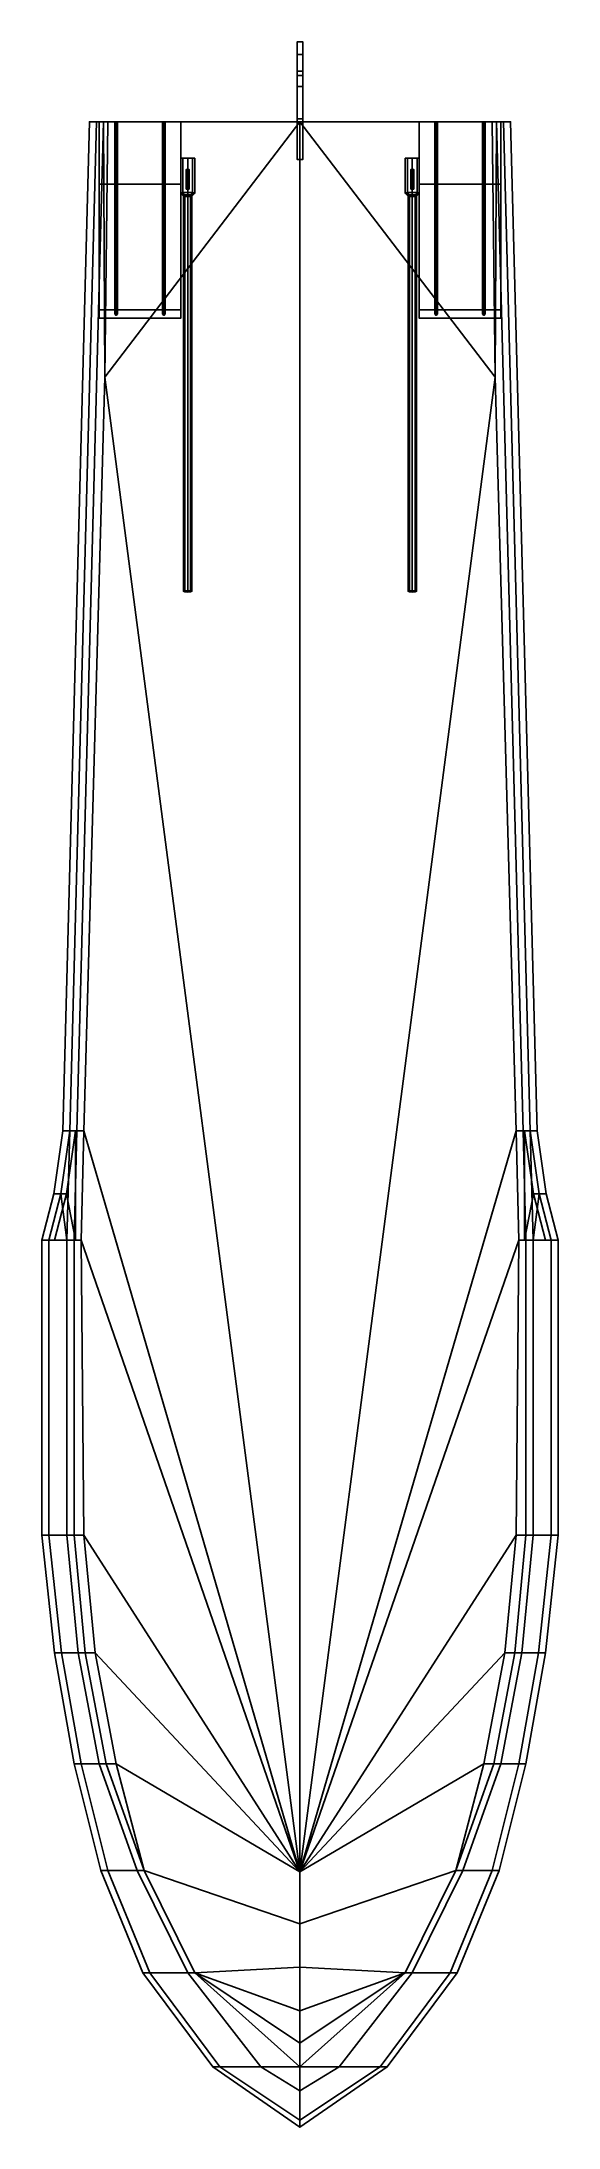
# Model space of a CAD drawing. Extents: x -1.8 to 1.8, y -7.4 to 7.4.
import ezdxf

# ---------------------------------------------------------------- set-up
doc = ezdxf.new("R2010")
doc.units = 0
doc.layers.get('0').update_dxf_attribs({"linetype": 'CONTINUOUS'})

msp = doc.modelspace()

# ---------------------------------------------------------------- linework, layer by layer
for points in [[(-0.02, 7.42, -1.27), (-0.02, 6.87, -1.27), (-0.02, 6.87, -1.27), (-0.02, 7.42, -0.47)], [(0.02, 7.42, -0.47), (0.02, 7.42, -1.27), (-0.02, 7.42, -1.27), (-0.02, 7.42, -0.47)], [(0.02, 7.42, -1.27), (0.02, 6.87, -1.27), (-0.02, 6.87, -1.27), (-0.02, 7.42, -1.27)], [(-0.02, 7.42, -0.47), (-0.02, 6.87, -1.27), (-0.02, 6.87, -1.27), (-0.02, 7.1)], [(0.02, 7.1), (0.02, 7.42, -0.47), (-0.02, 7.42, -0.47), (-0.02, 7.1)], [(-0.02, 7.33, 0.43), (-0.02, 7.21, 0.5), (-0.02, 7.18, 0.66), (-0.02, 7.42, 0.48)], [(-0.02, 7.42, 0.48), (-0.02, 7.18, 0.66), (0.02, 7.18, 0.66), (0.02, 7.42, 0.48)], [(-0.02, 7.42, 0.43), (-0.02, 7.33, 0.43), (-0.02, 7.42, 0.48)], [(0.02, 7.42, 0.48), (0.02, 7.42, 0.43), (-0.02, 7.42, 0.43), (-0.02, 7.42, 0.48)], [(0.02, 7.42, 0.43), (0.02, 7.33, 0.43), (-0.02, 7.33, 0.43), (-0.02, 7.42, 0.43)], [(0.02, 7.33, 0.43), (0.02, 7.21, 0.5), (-0.02, 7.21, 0.5), (-0.02, 7.33, 0.43)], [(0.02, 6.87, -1.27), (0.02, 6.87, -1.27), (0.02, 7.42, -1.27), (0.02, 7.42, -0.47)], [(0.02, 6.87, -1.27), (0.02, 6.87, -1.27), (0.02, 7.42, -0.47), (0.02, 7.1)], [(0.02, 7.18, 0.66), (0.02, 7.21, 0.5), (0.02, 7.33, 0.43), (0.02, 7.42, 0.48)], [(0.02, 7.42, 0.48), (0.02, 7.33, 0.43), (0.02, 7.42, 0.43), (0.02, 7.42, 0.48)], [(-0.02, 7.21, 0.5), (-0.02, 7.1, 0.5), (-0.02, 6.87, 0.66), (-0.02, 7.18, 0.66)], [(0.02, 7.21, 0.5), (0.02, 7.1, 0.5), (-0.02, 7.1, 0.5), (-0.02, 7.21, 0.5)], [(-0.02, 7.18, 0.66), (-0.02, 7.1, 0.66), (0.02, 7.1, 0.66), (0.02, 7.18, 0.66)], [(0.02, 6.87, 0.66), (0.02, 7.1, 0.5), (0.02, 7.21, 0.5), (0.02, 7.18, 0.66)], [(0.02, 7.1, 0.5), (0.02, 7.1), (-0.02, 7.1), (-0.02, 7.1, 0.5)], [(-0.02, 7.1), (-0.02, 6.87, -1.27), (-0.02, 6.87, 0.66), (-0.02, 7.1, 0.5)], [(-0.02, 7.1, 0.66), (-0.02, 6.87, 0.66), (-0.02, 6.87, 0.7), (-0.02, 7.1, 0.72)], [(0.02, 7.1, 0.72), (0.02, 7.1, 0.66), (-0.02, 7.1, 0.66), (-0.02, 7.1, 0.72)], [(-0.02, 7.1, 0.72), (-0.02, 6.58, 0.72), (0.02, 6.58, 0.72), (0.02, 7.1, 0.72)], [(-0.02, 6.87, 0.7), (-0.02, 6.58, 0.7), (-0.02, 6.58, 0.72), (-0.02, 7.1, 0.72)], [(0.02, 6.87, 0.66), (0.02, 6.87, -1.27), (0.02, 7.1), (0.02, 7.1, 0.5)], [(0.02, 6.87, 0.7), (0.02, 6.87, 0.66), (0.02, 7.1, 0.66), (0.02, 7.1, 0.72)], [(0.02, 6.58, 0.72), (0.02, 6.58, 0.7), (0.02, 6.87, 0.7), (0.02, 7.1, 0.72)], [(-1.45, 6.85, 0.6), (-1.64, -0.34, 0.65), (-1.69, -0.34, 0.68), (-1.5, 6.85, 0.63)], [(-1.5, 6.85, 0.63), (-1.69, -0.34, 0.68), (-1.69, -0.34, 0.71), (-1.5, 6.85, 0.66)], [(-1.5, 6.85, 0.66), (-1.69, -0.34, 0.71), (-1.64, -0.34, 0.74), (-1.45, 6.85, 0.69)], [(-1.4, 6.85), (-1.59, -0.34), (-1.64, -0.34, 0.65), (-1.45, 6.85, 0.6)], [(-1.39, 5.03, -0.35), (-1.54, -0.34, -0.31), (-1.59, -0.34), (-1.4, 6.85)], [(1.5, 6.85, 0.63), (1.45, 6.85, 0.6), (-1.45, 6.85, 0.6), (-1.5, 6.85, 0.63)], [(1.5, 6.85, 0.66), (1.5, 6.85, 0.63), (-1.5, 6.85, 0.63), (-1.5, 6.85, 0.66)], [(1.45, 6.85, 0.69), (1.5, 6.85, 0.66), (-1.5, 6.85, 0.66), (-1.45, 6.85, 0.69)], [(1.45, 6.85, 0.6), (1.4, 6.85), (-1.4, 6.85), (-1.45, 6.85, 0.6)], [(-1.43, 6.405, 0.693), (-1.43, 5.51, 0.82), (-1.43, 5.45, 0.89), (-1.43, 6.85, 0.69)], [(-1.43, 6.85, 0.69), (-1.43, 5.45, 0.89), (-0.85, 5.45, 0.89), (-0.85, 6.85, 0.69)], [(-1.37, 6.85, -0.35), (-1.39, 5.03, -0.35), (-1.39, 5.03, -0.35), (-1.4, 6.85)], [(1.4, 6.85), (1.37, 6.85, -0.35), (-1.37, 6.85, -0.35), (-1.4, 6.85)], [(0, 6.85, -0.4), (-1.39, 5.03, -0.35), (-1.39, 5.03, -0.35), (-1.37, 6.85, -0.35)], [(0, 6.85, -0.4), (0, -5.62, -0.63), (0, -5.62, -0.63), (-1.39, 5.03, -0.35)], [(1.37, 6.85, -0.35), (0, 6.85, -0.4), (0, 6.85, -0.4), (-1.37, 6.85, -0.35)], [(-1.31, 6.85, 1), (-1.32, 6.84, 1), (-1.32, 6.829, 1.091), (-1.31, 6.836, 1.098)], [(-1.31, 6.85, 0.69), (-1.32, 6.84, 0.69), (-1.32, 6.84, 1), (-1.31, 6.85, 1)], [(-1.32, 6.84, 1), (-1.31, 6.83, 1), (-1.31, 6.822, 1.084), (-1.32, 6.829, 1.091)], [(-1.32, 6.84, 0.69), (-1.31, 6.83, 0.69), (-1.31, 6.83, 1), (-1.32, 6.84, 1)], [(-1.31, 6.836, 1.098), (-1.32, 6.829, 1.091), (-1.32, 6.73, 1.19), (-1.31, 6.737, 1.197)], [(-1.3, 6.84, 1), (-1.31, 6.85, 1), (-1.31, 6.836, 1.098), (-1.3, 6.829, 1.091)], [(-1.3, 6.84, 0.69), (-1.31, 6.85, 0.69), (-1.31, 6.85, 1), (-1.3, 6.84, 1)], [(-1.31, 6.83, 1), (-1.3, 6.84, 1), (-1.3, 6.829, 1.091), (-1.31, 6.822, 1.084)], [(-1.31, 6.83, 0.69), (-1.3, 6.84, 0.69), (-1.3, 6.84, 1), (-1.31, 6.83, 1)], [(-1.3, 6.829, 1.091), (-1.31, 6.836, 1.098), (-1.31, 6.737, 1.197), (-1.3, 6.73, 1.19)], [(-0.97, 6.85, 1), (-0.98, 6.84, 1), (-0.98, 6.829, 1.091), (-0.97, 6.836, 1.098)], [(-0.97, 6.85, 0.69), (-0.98, 6.84, 0.69), (-0.98, 6.84, 1), (-0.97, 6.85, 1)], [(-0.98, 6.84, 1), (-0.97, 6.83, 1), (-0.97, 6.822, 1.084), (-0.98, 6.829, 1.091)], [(-0.98, 6.84, 0.69), (-0.97, 6.83, 0.69), (-0.97, 6.83, 1), (-0.98, 6.84, 1)], [(-0.97, 6.836, 1.098), (-0.98, 6.829, 1.091), (-0.98, 6.73, 1.19), (-0.97, 6.737, 1.197)], [(-0.96, 6.84, 1), (-0.97, 6.85, 1), (-0.97, 6.836, 1.098), (-0.96, 6.829, 1.091)], [(-0.96, 6.84, 0.69), (-0.97, 6.85, 0.69), (-0.97, 6.85, 1), (-0.96, 6.84, 1)], [(-0.97, 6.83, 1), (-0.96, 6.84, 1), (-0.96, 6.829, 1.091), (-0.97, 6.822, 1.084)], [(-0.97, 6.83, 0.69), (-0.96, 6.84, 0.69), (-0.96, 6.84, 1), (-0.97, 6.83, 1)], [(-0.96, 6.829, 1.091), (-0.97, 6.836, 1.098), (-0.97, 6.737, 1.197), (-0.96, 6.73, 1.19)], [(-0.85, 5.45, 0.89), (-0.85, 5.51, 0.82), (-0.85, 6.405, 0.693), (-0.85, 6.85, 0.69)], [(-0.02, 6.87, 0.7), (-0.02, 6.87, -1.27), (0.02, 6.87, -1.27), (0.02, 6.87, 0.7)], [(0.02, 6.87, 0.7), (0.02, 6.58, 0.7), (-0.02, 6.58, 0.7), (-0.02, 6.87, 0.7)], [(1.39, 5.03, -0.35), (1.39, 5.03, -0.35), (0, 6.85, -0.4), (1.37, 6.85, -0.35)], [(0, -5.62, -0.63), (0, -5.62, -0.63), (0, 6.85, -0.4), (1.39, 5.03, -0.35)], [(0.85, 6.405, 0.693), (0.85, 5.51, 0.82), (0.85, 5.45, 0.89), (0.85, 6.85, 0.69)], [(0.85, 6.85, 0.69), (0.85, 5.45, 0.89), (1.43, 5.45, 0.89), (1.43, 6.85, 0.69)], [(0.97, 6.85, 1), (0.96, 6.84, 1), (0.96, 6.829, 1.091), (0.97, 6.836, 1.098)], [(0.97, 6.85, 0.69), (0.96, 6.84, 0.69), (0.96, 6.84, 1), (0.97, 6.85, 1)], [(0.96, 6.84, 1), (0.97, 6.83, 1), (0.97, 6.822, 1.084), (0.96, 6.829, 1.091)], [(0.96, 6.84, 0.69), (0.97, 6.83, 0.69), (0.97, 6.83, 1), (0.96, 6.84, 1)], [(0.97, 6.836, 1.098), (0.96, 6.829, 1.091), (0.96, 6.73, 1.19), (0.97, 6.737, 1.197)], [(0.98, 6.84, 1), (0.97, 6.85, 1), (0.97, 6.836, 1.098), (0.98, 6.829, 1.091)], [(0.98, 6.84, 0.69), (0.97, 6.85, 0.69), (0.97, 6.85, 1), (0.98, 6.84, 1)], [(0.97, 6.83, 1), (0.98, 6.84, 1), (0.98, 6.829, 1.091), (0.97, 6.822, 1.084)], [(0.97, 6.83, 0.69), (0.98, 6.84, 0.69), (0.98, 6.84, 1), (0.97, 6.83, 1)], [(0.98, 6.829, 1.091), (0.97, 6.836, 1.098), (0.97, 6.737, 1.197), (0.98, 6.73, 1.19)], [(1.31, 6.85, 1), (1.3, 6.84, 1), (1.3, 6.829, 1.091), (1.31, 6.836, 1.098)], [(1.31, 6.85, 0.69), (1.3, 6.84, 0.69), (1.3, 6.84, 1), (1.31, 6.85, 1)], [(1.3, 6.84, 1), (1.31, 6.83, 1), (1.31, 6.822, 1.084), (1.3, 6.829, 1.091)], [(1.3, 6.84, 0.69), (1.31, 6.83, 0.69), (1.31, 6.83, 1), (1.3, 6.84, 1)], [(1.31, 6.836, 1.098), (1.3, 6.829, 1.091), (1.3, 6.73, 1.19), (1.31, 6.737, 1.197)], [(1.32, 6.84, 1), (1.31, 6.85, 1), (1.31, 6.836, 1.098), (1.32, 6.829, 1.091)], [(1.32, 6.84, 0.69), (1.31, 6.85, 0.69), (1.31, 6.85, 1), (1.32, 6.84, 1)], [(1.31, 6.83, 1), (1.32, 6.84, 1), (1.32, 6.829, 1.091), (1.31, 6.822, 1.084)], [(1.31, 6.83, 0.69), (1.32, 6.84, 0.69), (1.32, 6.84, 1), (1.31, 6.83, 1)], [(1.32, 6.829, 1.091), (1.31, 6.836, 1.098), (1.31, 6.737, 1.197), (1.32, 6.73, 1.19)], [(1.39, 5.03, -0.35), (1.39, 5.03, -0.35), (1.37, 6.85, -0.35), (1.4, 6.85)], [(1.59, -0.34), (1.54, -0.34, -0.31), (1.39, 5.03, -0.35), (1.4, 6.85)], [(1.64, -0.34, 0.65), (1.59, -0.34), (1.4, 6.85), (1.45, 6.85, 0.6)], [(1.43, 5.45, 0.89), (1.43, 5.51, 0.82), (1.43, 6.405, 0.693), (1.43, 6.85, 0.69)], [(1.69, -0.34, 0.68), (1.64, -0.34, 0.65), (1.45, 6.85, 0.6), (1.5, 6.85, 0.63)], [(1.64, -0.34, 0.74), (1.69, -0.34, 0.71), (1.5, 6.85, 0.66), (1.45, 6.85, 0.69)], [(1.69, -0.34, 0.71), (1.69, -0.34, 0.68), (1.5, 6.85, 0.63), (1.5, 6.85, 0.66)], [(-1.32, 6.829, 1.091), (-1.31, 6.822, 1.084), (-1.31, 6.723, 1.183), (-1.32, 6.73, 1.19)], [(-1.31, 6.737, 1.197), (-1.32, 6.73, 1.19), (-1.32, 6.64, 1.21), (-1.31, 6.64, 1.22)], [(-1.32, 6.73, 1.19), (-1.31, 6.723, 1.183), (-1.31, 6.64, 1.2), (-1.32, 6.64, 1.21)], [(-1.31, 6.822, 1.084), (-1.3, 6.829, 1.091), (-1.3, 6.73, 1.19), (-1.31, 6.723, 1.183)], [(-1.3, 6.73, 1.19), (-1.31, 6.737, 1.197), (-1.31, 6.64, 1.22), (-1.3, 6.64, 1.21)], [(-1.31, 6.723, 1.183), (-1.3, 6.73, 1.19), (-1.3, 6.64, 1.21), (-1.31, 6.64, 1.2)], [(-0.98, 6.829, 1.091), (-0.97, 6.822, 1.084), (-0.97, 6.723, 1.183), (-0.98, 6.73, 1.19)], [(-0.97, 6.737, 1.197), (-0.98, 6.73, 1.19), (-0.98, 6.64, 1.21), (-0.97, 6.64, 1.22)], [(-0.98, 6.73, 1.19), (-0.97, 6.723, 1.183), (-0.97, 6.64, 1.2), (-0.98, 6.64, 1.21)], [(-0.97, 6.822, 1.084), (-0.96, 6.829, 1.091), (-0.96, 6.73, 1.19), (-0.97, 6.723, 1.183)], [(-0.96, 6.73, 1.19), (-0.97, 6.737, 1.197), (-0.97, 6.64, 1.22), (-0.96, 6.64, 1.21)], [(-0.97, 6.723, 1.183), (-0.96, 6.73, 1.19), (-0.96, 6.64, 1.21), (-0.97, 6.64, 1.2)], [(0.96, 6.829, 1.091), (0.97, 6.822, 1.084), (0.97, 6.723, 1.183), (0.96, 6.73, 1.19)], [(0.97, 6.737, 1.197), (0.96, 6.73, 1.19), (0.96, 6.64, 1.21), (0.97, 6.64, 1.22)], [(0.96, 6.73, 1.19), (0.97, 6.723, 1.183), (0.97, 6.64, 1.2), (0.96, 6.64, 1.21)], [(0.97, 6.822, 1.084), (0.98, 6.829, 1.091), (0.98, 6.73, 1.19), (0.97, 6.723, 1.183)], [(0.98, 6.73, 1.19), (0.97, 6.737, 1.197), (0.97, 6.64, 1.22), (0.98, 6.64, 1.21)], [(0.97, 6.723, 1.183), (0.98, 6.73, 1.19), (0.98, 6.64, 1.21), (0.97, 6.64, 1.2)], [(1.3, 6.829, 1.091), (1.31, 6.822, 1.084), (1.31, 6.723, 1.183), (1.3, 6.73, 1.19)], [(1.31, 6.737, 1.197), (1.3, 6.73, 1.19), (1.3, 6.64, 1.21), (1.31, 6.64, 1.22)], [(1.3, 6.73, 1.19), (1.31, 6.723, 1.183), (1.31, 6.64, 1.2), (1.3, 6.64, 1.21)], [(1.31, 6.822, 1.084), (1.32, 6.829, 1.091), (1.32, 6.73, 1.19), (1.31, 6.723, 1.183)], [(1.32, 6.73, 1.19), (1.31, 6.737, 1.197), (1.31, 6.64, 1.22), (1.32, 6.64, 1.21)], [(1.31, 6.723, 1.183), (1.32, 6.73, 1.19), (1.32, 6.64, 1.21), (1.31, 6.64, 1.2)], [(-1.31, 5.68, 1.34), (-1.32, 5.68, 1.35), (-1.32, 6.64, 1.21), (-1.31, 6.64, 1.2)], [(-1.32, 5.68, 1.35), (-1.31, 5.68, 1.36), (-1.31, 6.64, 1.22), (-1.32, 6.64, 1.21)], [(-1.3, 5.68, 1.35), (-1.31, 5.68, 1.34), (-1.31, 6.64, 1.2), (-1.3, 6.64, 1.21)], [(-1.31, 5.68, 1.36), (-1.3, 5.68, 1.35), (-1.3, 6.64, 1.21), (-1.31, 6.64, 1.22)], [(-0.97, 5.68, 1.34), (-0.98, 5.68, 1.35), (-0.98, 6.64, 1.21), (-0.97, 6.64, 1.2)], [(-0.98, 5.68, 1.35), (-0.97, 5.68, 1.36), (-0.97, 6.64, 1.22), (-0.98, 6.64, 1.21)], [(-0.96, 5.68, 1.35), (-0.97, 5.68, 1.34), (-0.97, 6.64, 1.2), (-0.96, 6.64, 1.21)], [(-0.97, 5.68, 1.36), (-0.96, 5.68, 1.35), (-0.96, 6.64, 1.21), (-0.97, 6.64, 1.22)], [(-0.835, 6.59, -0.865), (-0.85, 6.59, -0.9), (-0.85, 6.34, -0.85), (-0.835, 6.346, -0.815)], [(-0.85, 6.59, -0.9), (-0.835, 6.59, -0.935), (-0.835, 6.334, -0.885), (-0.85, 6.34, -0.85)], [(-0.8, 6.59, -0.85), (-0.835, 6.59, -0.865), (-0.835, 6.346, -0.815), (-0.8, 6.349, -0.801)], [(-0.835, 6.59, -0.935), (-0.8, 6.59, -0.95), (-0.8, 6.331, -0.899), (-0.835, 6.334, -0.885)], [(-0.8, 6.59, -0.95), (-0.765, 6.59, -0.935), (-0.765, 6.334, -0.885), (-0.8, 6.331, -0.899)], [(-0.765, 6.59, -0.865), (-0.8, 6.59, -0.85), (-0.8, 6.349, -0.801), (-0.765, 6.346, -0.815)], [(-0.765, 6.59, -0.935), (-0.75, 6.59, -0.9), (-0.75, 6.34, -0.85), (-0.765, 6.334, -0.885)], [(-0.75, 6.59, -0.9), (-0.765, 6.59, -0.865), (-0.765, 6.346, -0.815), (-0.75, 6.34, -0.85)], [(-0.02, 6.58, 0.72), (-0.02, 6.58, 0.7), (0.02, 6.58, 0.7), (0.02, 6.58, 0.72)], [(0.765, 6.59, -0.865), (0.75, 6.59, -0.9), (0.75, 6.34, -0.85), (0.765, 6.346, -0.815)], [(0.75, 6.59, -0.9), (0.765, 6.59, -0.935), (0.765, 6.334, -0.885), (0.75, 6.34, -0.85)], [(0.8, 6.59, -0.85), (0.765, 6.59, -0.865), (0.765, 6.346, -0.815), (0.8, 6.349, -0.801)], [(0.765, 6.59, -0.935), (0.8, 6.59, -0.95), (0.8, 6.331, -0.899), (0.765, 6.334, -0.885)], [(0.835, 6.59, -0.865), (0.8, 6.59, -0.85), (0.8, 6.349, -0.801), (0.835, 6.346, -0.815)], [(0.8, 6.59, -0.95), (0.835, 6.59, -0.935), (0.835, 6.334, -0.885), (0.8, 6.331, -0.899)], [(0.85, 6.59, -0.9), (0.835, 6.59, -0.865), (0.835, 6.346, -0.815), (0.85, 6.34, -0.85)], [(0.835, 6.59, -0.935), (0.85, 6.59, -0.9), (0.85, 6.34, -0.85), (0.835, 6.334, -0.885)], [(0.97, 5.68, 1.34), (0.96, 5.68, 1.35), (0.96, 6.64, 1.21), (0.97, 6.64, 1.2)], [(0.96, 5.68, 1.35), (0.97, 5.68, 1.36), (0.97, 6.64, 1.22), (0.96, 6.64, 1.21)], [(0.98, 5.68, 1.35), (0.97, 5.68, 1.34), (0.97, 6.64, 1.2), (0.98, 6.64, 1.21)], [(0.97, 5.68, 1.36), (0.98, 5.68, 1.35), (0.98, 6.64, 1.21), (0.97, 6.64, 1.22)], [(1.31, 5.68, 1.34), (1.3, 5.68, 1.35), (1.3, 6.64, 1.21), (1.31, 6.64, 1.2)], [(1.3, 5.68, 1.35), (1.31, 5.68, 1.36), (1.31, 6.64, 1.22), (1.3, 6.64, 1.21)], [(1.32, 5.68, 1.35), (1.31, 5.68, 1.34), (1.31, 6.64, 1.2), (1.32, 6.64, 1.21)], [(1.31, 5.68, 1.36), (1.32, 5.68, 1.35), (1.32, 6.64, 1.21), (1.31, 6.64, 1.22)], [(-0.85, 6.405, 0.693), (-0.85, 5.51, 0.82), (-1.43, 5.51, 0.82), (-1.43, 6.405, 0.693)], [(-0.79, 6.51, -0.36), (-0.79, 6.51, -0.84), (-0.81, 6.51, -0.84), (-0.81, 6.51, -0.36)], [(-0.81, 6.51, -0.84), (-0.81, 6.37, -0.81), (-0.81, 6.37, -0.36), (-0.81, 6.51, -0.36)], [(-0.79, 6.37, -0.36), (-0.79, 6.37, -0.81), (-0.79, 6.51, -0.84), (-0.79, 6.51, -0.36)], [(0.79, 6.51, -0.84), (0.79, 6.37, -0.81), (0.79, 6.37, -0.36), (0.79, 6.51, -0.36)], [(0.81, 6.51, -0.36), (0.81, 6.51, -0.84), (0.79, 6.51, -0.84), (0.79, 6.51, -0.36)], [(0.81, 6.37, -0.36), (0.81, 6.37, -0.81), (0.81, 6.51, -0.84), (0.81, 6.51, -0.36)], [(1.43, 6.405, 0.693), (1.43, 5.51, 0.82), (0.85, 5.51, 0.82), (0.85, 6.405, 0.693)], [(-0.835, 6.346, -0.815), (-0.85, 6.34, -0.85), (-0.83, 6.32, -0.847), (-0.821, 6.324, -0.826)], [(-0.85, 6.34, -0.85), (-0.835, 6.334, -0.885), (-0.821, 6.317, -0.867), (-0.83, 6.32, -0.847)], [(-0.8, 6.349, -0.801), (-0.835, 6.346, -0.815), (-0.821, 6.324, -0.826), (-0.8, 6.326, -0.817)], [(-0.835, 6.334, -0.885), (-0.8, 6.331, -0.899), (-0.8, 6.315, -0.876), (-0.821, 6.317, -0.867)], [(-0.821, 6.324, -0.826), (-0.83, 6.32, -0.847), (-0.83, 3.504, -0.35), (-0.821, 3.507, -0.329)], [(-0.83, 6.32, -0.847), (-0.821, 6.317, -0.867), (-0.821, 3.5, -0.371), (-0.83, 3.504, -0.35)], [(-0.8, 6.326, -0.817), (-0.821, 6.324, -0.826), (-0.821, 3.507, -0.329), (-0.8, 3.509, -0.32)], [(-0.821, 6.317, -0.867), (-0.8, 6.315, -0.876), (-0.8, 3.499, -0.379), (-0.821, 3.5, -0.371)], [(-0.81, 6.37, -0.36), (-0.81, 6.37, -0.81), (-0.79, 6.37, -0.81), (-0.79, 6.37, -0.36)], [(-0.765, 6.346, -0.815), (-0.8, 6.349, -0.801), (-0.8, 6.326, -0.817), (-0.779, 6.324, -0.826)], [(-0.8, 6.331, -0.899), (-0.765, 6.334, -0.885), (-0.779, 6.317, -0.867), (-0.8, 6.315, -0.876)], [(-0.779, 6.324, -0.826), (-0.8, 6.326, -0.817), (-0.8, 3.509, -0.32), (-0.779, 3.507, -0.329)], [(-0.8, 6.315, -0.876), (-0.779, 6.317, -0.867), (-0.779, 3.5, -0.371), (-0.8, 3.499, -0.379)], [(-0.75, 6.34, -0.85), (-0.765, 6.346, -0.815), (-0.779, 6.324, -0.826), (-0.77, 6.32, -0.847)], [(-0.765, 6.334, -0.885), (-0.75, 6.34, -0.85), (-0.77, 6.32, -0.847), (-0.779, 6.317, -0.867)], [(-0.77, 6.32, -0.847), (-0.779, 6.324, -0.826), (-0.779, 3.507, -0.329), (-0.77, 3.504, -0.35)], [(-0.779, 6.317, -0.867), (-0.77, 6.32, -0.847), (-0.77, 3.504, -0.35), (-0.779, 3.5, -0.371)], [(0.765, 6.346, -0.815), (0.75, 6.34, -0.85), (0.77, 6.32, -0.847), (0.779, 6.324, -0.826)], [(0.75, 6.34, -0.85), (0.765, 6.334, -0.885), (0.779, 6.317, -0.867), (0.77, 6.32, -0.847)], [(0.8, 6.349, -0.801), (0.765, 6.346, -0.815), (0.779, 6.324, -0.826), (0.8, 6.326, -0.817)], [(0.765, 6.334, -0.885), (0.8, 6.331, -0.899), (0.8, 6.315, -0.876), (0.779, 6.317, -0.867)], [(0.779, 6.324, -0.826), (0.77, 6.32, -0.847), (0.77, 3.504, -0.35), (0.779, 3.507, -0.329)], [(0.77, 6.32, -0.847), (0.779, 6.317, -0.867), (0.779, 3.5, -0.371), (0.77, 3.504, -0.35)], [(0.8, 6.326, -0.817), (0.779, 6.324, -0.826), (0.779, 3.507, -0.329), (0.8, 3.509, -0.32)], [(0.779, 6.317, -0.867), (0.8, 6.315, -0.876), (0.8, 3.499, -0.379), (0.779, 3.5, -0.371)], [(0.79, 6.37, -0.36), (0.79, 6.37, -0.81), (0.81, 6.37, -0.81), (0.81, 6.37, -0.36)], [(0.835, 6.346, -0.815), (0.8, 6.349, -0.801), (0.8, 6.326, -0.817), (0.821, 6.324, -0.826)], [(0.8, 6.331, -0.899), (0.835, 6.334, -0.885), (0.821, 6.317, -0.867), (0.8, 6.315, -0.876)], [(0.821, 6.324, -0.826), (0.8, 6.326, -0.817), (0.8, 3.509, -0.32), (0.821, 3.507, -0.329)], [(0.8, 6.315, -0.876), (0.821, 6.317, -0.867), (0.821, 3.5, -0.371), (0.8, 3.499, -0.379)], [(0.85, 6.34, -0.85), (0.835, 6.346, -0.815), (0.821, 6.324, -0.826), (0.83, 6.32, -0.847)], [(0.835, 6.334, -0.885), (0.85, 6.34, -0.85), (0.83, 6.32, -0.847), (0.821, 6.317, -0.867)], [(0.83, 6.32, -0.847), (0.821, 6.324, -0.826), (0.821, 3.507, -0.329), (0.83, 3.504, -0.35)], [(0.821, 6.317, -0.867), (0.83, 6.32, -0.847), (0.83, 3.504, -0.35), (0.821, 3.5, -0.371)], [(-1.31, 5.597, 1.323), (-1.32, 5.59, 1.33), (-1.32, 5.68, 1.35), (-1.31, 5.68, 1.34)], [(-1.32, 5.59, 1.33), (-1.31, 5.583, 1.337), (-1.31, 5.68, 1.36), (-1.32, 5.68, 1.35)], [(-1.3, 5.59, 1.33), (-1.31, 5.597, 1.323), (-1.31, 5.68, 1.34), (-1.3, 5.68, 1.35)], [(-1.31, 5.583, 1.337), (-1.3, 5.59, 1.33), (-1.3, 5.68, 1.35), (-1.31, 5.68, 1.36)], [(-0.97, 5.597, 1.323), (-0.98, 5.59, 1.33), (-0.98, 5.68, 1.35), (-0.97, 5.68, 1.34)], [(-0.98, 5.59, 1.33), (-0.97, 5.583, 1.337), (-0.97, 5.68, 1.36), (-0.98, 5.68, 1.35)], [(-0.96, 5.59, 1.33), (-0.97, 5.597, 1.323), (-0.97, 5.68, 1.34), (-0.96, 5.68, 1.35)], [(-0.97, 5.583, 1.337), (-0.96, 5.59, 1.33), (-0.96, 5.68, 1.35), (-0.97, 5.68, 1.36)], [(0.97, 5.597, 1.323), (0.96, 5.59, 1.33), (0.96, 5.68, 1.35), (0.97, 5.68, 1.34)], [(0.96, 5.59, 1.33), (0.97, 5.583, 1.337), (0.97, 5.68, 1.36), (0.96, 5.68, 1.35)], [(0.98, 5.59, 1.33), (0.97, 5.597, 1.323), (0.97, 5.68, 1.34), (0.98, 5.68, 1.35)], [(0.97, 5.583, 1.337), (0.98, 5.59, 1.33), (0.98, 5.68, 1.35), (0.97, 5.68, 1.36)], [(1.31, 5.597, 1.323), (1.3, 5.59, 1.33), (1.3, 5.68, 1.35), (1.31, 5.68, 1.34)], [(1.3, 5.59, 1.33), (1.31, 5.583, 1.337), (1.31, 5.68, 1.36), (1.3, 5.68, 1.35)], [(1.32, 5.59, 1.33), (1.31, 5.597, 1.323), (1.31, 5.68, 1.34), (1.32, 5.68, 1.35)], [(1.31, 5.583, 1.337), (1.32, 5.59, 1.33), (1.32, 5.68, 1.35), (1.31, 5.68, 1.36)], [(-1.43, 5.45, 0.7), (-1.43, 5.45, 0.89), (-1.43, 5.51, 0.82), (-1.43, 5.51, 0.699)], [(-1.43, 5.51, 0.699), (-1.43, 5.51, 0.82), (-0.85, 5.51, 0.82), (-0.85, 5.51, 0.699)], [(-1.31, 5.498, 1.224), (-1.32, 5.491, 1.231), (-1.32, 5.59, 1.33), (-1.31, 5.597, 1.323)], [(-1.32, 5.491, 1.231), (-1.31, 5.484, 1.238), (-1.31, 5.583, 1.337), (-1.32, 5.59, 1.33)], [(-1.3, 5.491, 1.231), (-1.31, 5.498, 1.224), (-1.31, 5.597, 1.323), (-1.3, 5.59, 1.33)], [(-1.31, 5.484, 1.238), (-1.3, 5.491, 1.231), (-1.3, 5.59, 1.33), (-1.31, 5.583, 1.337)], [(-0.97, 5.498, 1.224), (-0.98, 5.491, 1.231), (-0.98, 5.59, 1.33), (-0.97, 5.597, 1.323)], [(-0.98, 5.491, 1.231), (-0.97, 5.484, 1.238), (-0.97, 5.583, 1.337), (-0.98, 5.59, 1.33)], [(-0.96, 5.491, 1.231), (-0.97, 5.498, 1.224), (-0.97, 5.597, 1.323), (-0.96, 5.59, 1.33)], [(-0.97, 5.484, 1.238), (-0.96, 5.491, 1.231), (-0.96, 5.59, 1.33), (-0.97, 5.583, 1.337)], [(-0.85, 5.51, 0.82), (-0.85, 5.45, 0.89), (-0.85, 5.45, 0.7), (-0.85, 5.51, 0.699)], [(0.85, 5.45, 0.7), (0.85, 5.45, 0.89), (0.85, 5.51, 0.82), (0.85, 5.51, 0.699)], [(0.85, 5.51, 0.699), (0.85, 5.51, 0.82), (1.43, 5.51, 0.82), (1.43, 5.51, 0.699)], [(0.97, 5.498, 1.224), (0.96, 5.491, 1.231), (0.96, 5.59, 1.33), (0.97, 5.597, 1.323)], [(0.96, 5.491, 1.231), (0.97, 5.484, 1.238), (0.97, 5.583, 1.337), (0.96, 5.59, 1.33)], [(0.98, 5.491, 1.231), (0.97, 5.498, 1.224), (0.97, 5.597, 1.323), (0.98, 5.59, 1.33)], [(0.97, 5.484, 1.238), (0.98, 5.491, 1.231), (0.98, 5.59, 1.33), (0.97, 5.583, 1.337)], [(1.31, 5.498, 1.224), (1.3, 5.491, 1.231), (1.3, 5.59, 1.33), (1.31, 5.597, 1.323)], [(1.3, 5.491, 1.231), (1.31, 5.484, 1.238), (1.31, 5.583, 1.337), (1.3, 5.59, 1.33)], [(1.32, 5.491, 1.231), (1.31, 5.498, 1.224), (1.31, 5.597, 1.323), (1.32, 5.59, 1.33)], [(1.31, 5.484, 1.238), (1.32, 5.491, 1.231), (1.32, 5.59, 1.33), (1.31, 5.583, 1.337)], [(1.43, 5.51, 0.82), (1.43, 5.45, 0.89), (1.43, 5.45, 0.7), (1.43, 5.51, 0.699)], [(-0.85, 5.45, 0.7), (-0.85, 5.45, 0.89), (-1.43, 5.45, 0.89), (-1.43, 5.45, 0.7)], [(-1.31, 5.49, 1.14), (-1.32, 5.48, 1.14), (-1.32, 5.491, 1.231), (-1.31, 5.498, 1.224)], [(-1.32, 5.48, 1.14), (-1.31, 5.47, 1.14), (-1.31, 5.484, 1.238), (-1.32, 5.491, 1.231)], [(-1.31, 5.49, 0.88), (-1.32, 5.48, 0.88), (-1.32, 5.48, 1.14), (-1.31, 5.49, 1.14)], [(-1.32, 5.48, 0.88), (-1.31, 5.47, 0.88), (-1.31, 5.47, 1.14), (-1.32, 5.48, 1.14)], [(-1.3, 5.48, 1.14), (-1.31, 5.49, 1.14), (-1.31, 5.498, 1.224), (-1.3, 5.491, 1.231)], [(-1.31, 5.47, 1.14), (-1.3, 5.48, 1.14), (-1.3, 5.491, 1.231), (-1.31, 5.484, 1.238)], [(-1.3, 5.48, 0.88), (-1.31, 5.49, 0.88), (-1.31, 5.49, 1.14), (-1.3, 5.48, 1.14)], [(-1.31, 5.47, 0.88), (-1.3, 5.48, 0.88), (-1.3, 5.48, 1.14), (-1.31, 5.47, 1.14)], [(-0.97, 5.49, 1.14), (-0.98, 5.48, 1.14), (-0.98, 5.491, 1.231), (-0.97, 5.498, 1.224)], [(-0.98, 5.48, 1.14), (-0.97, 5.47, 1.14), (-0.97, 5.484, 1.238), (-0.98, 5.491, 1.231)], [(-0.97, 5.49, 0.88), (-0.98, 5.48, 0.88), (-0.98, 5.48, 1.14), (-0.97, 5.49, 1.14)], [(-0.98, 5.48, 0.88), (-0.97, 5.47, 0.88), (-0.97, 5.47, 1.14), (-0.98, 5.48, 1.14)], [(-0.96, 5.48, 1.14), (-0.97, 5.49, 1.14), (-0.97, 5.498, 1.224), (-0.96, 5.491, 1.231)], [(-0.97, 5.47, 1.14), (-0.96, 5.48, 1.14), (-0.96, 5.491, 1.231), (-0.97, 5.484, 1.238)], [(-0.96, 5.48, 0.88), (-0.97, 5.49, 0.88), (-0.97, 5.49, 1.14), (-0.96, 5.48, 1.14)], [(-0.97, 5.47, 0.88), (-0.96, 5.48, 0.88), (-0.96, 5.48, 1.14), (-0.97, 5.47, 1.14)], [(1.43, 5.45, 0.7), (1.43, 5.45, 0.89), (0.85, 5.45, 0.89), (0.85, 5.45, 0.7)], [(0.97, 5.49, 1.14), (0.96, 5.48, 1.14), (0.96, 5.491, 1.231), (0.97, 5.498, 1.224)], [(0.96, 5.48, 1.14), (0.97, 5.47, 1.14), (0.97, 5.484, 1.238), (0.96, 5.491, 1.231)], [(0.97, 5.49, 0.88), (0.96, 5.48, 0.88), (0.96, 5.48, 1.14), (0.97, 5.49, 1.14)], [(0.96, 5.48, 0.88), (0.97, 5.47, 0.88), (0.97, 5.47, 1.14), (0.96, 5.48, 1.14)], [(0.98, 5.48, 1.14), (0.97, 5.49, 1.14), (0.97, 5.498, 1.224), (0.98, 5.491, 1.231)], [(0.97, 5.47, 1.14), (0.98, 5.48, 1.14), (0.98, 5.491, 1.231), (0.97, 5.484, 1.238)], [(0.98, 5.48, 0.88), (0.97, 5.49, 0.88), (0.97, 5.49, 1.14), (0.98, 5.48, 1.14)], [(0.97, 5.47, 0.88), (0.98, 5.48, 0.88), (0.98, 5.48, 1.14), (0.97, 5.47, 1.14)], [(1.31, 5.49, 1.14), (1.3, 5.48, 1.14), (1.3, 5.491, 1.231), (1.31, 5.498, 1.224)], [(1.3, 5.48, 1.14), (1.31, 5.47, 1.14), (1.31, 5.484, 1.238), (1.3, 5.491, 1.231)], [(1.31, 5.49, 0.88), (1.3, 5.48, 0.88), (1.3, 5.48, 1.14), (1.31, 5.49, 1.14)], [(1.3, 5.48, 0.88), (1.31, 5.47, 0.88), (1.31, 5.47, 1.14), (1.3, 5.48, 1.14)], [(1.32, 5.48, 1.14), (1.31, 5.49, 1.14), (1.31, 5.498, 1.224), (1.32, 5.491, 1.231)], [(1.31, 5.47, 1.14), (1.32, 5.48, 1.14), (1.32, 5.491, 1.231), (1.31, 5.484, 1.238)], [(1.32, 5.48, 0.88), (1.31, 5.49, 0.88), (1.31, 5.49, 1.14), (1.32, 5.48, 1.14)], [(1.31, 5.47, 0.88), (1.32, 5.48, 0.88), (1.32, 5.48, 1.14), (1.31, 5.47, 1.14)], [(-1.39, 5.03, -0.35), (0, -5.62, -0.63), (0, -5.62, -0.63), (-1.54, -0.34, -0.31)], [(0, -5.62, -0.63), (0, -5.62, -0.63), (1.39, 5.03, -0.35), (1.54, -0.34, -0.31)], [(-1.69, -0.34, 0.71), (-1.753, -0.79, 0.82), (-1.703, -0.79, 0.85), (-1.64, -0.34, 0.74)], [(-1.69, -0.34, 0.68), (-1.753, -0.79, 0.79), (-1.753, -0.79, 0.82), (-1.69, -0.34, 0.71)], [(-1.64, -0.34, 0.65), (-1.703, -0.79, 0.76), (-1.753, -0.79, 0.79), (-1.69, -0.34, 0.68)], [(-1.64, -0.34, 0.65), (-1.66, -1.12, 0.65), (-1.66, -1.12, 0.65), (-1.703, -0.79, 0.76)], [(-1.703, -0.79, 0.85), (-1.663, -0.79, 0.85), (-1.6, -0.34, 0.74), (-1.64, -0.34, 0.74)], [(-1.663, -0.79, 0.85), (-1.6, -1.12, 0.74), (-1.6, -0.34, 0.74)], [(-1.64, -0.34, 0.65), (-1.59, -0.34), (-1.61, -1.12), (-1.66, -1.12, 0.65)], [(-1.59, -0.34), (-1.54, -0.34, -0.31), (-1.56, -1.12, -0.3), (-1.61, -1.12)], [(-1.54, -0.34, -0.31), (0, -5.62, -0.63), (0, -5.62, -0.63), (-1.56, -1.12, -0.3)], [(0, -5.62, -0.63), (0, -5.62, -0.63), (1.54, -0.34, -0.31), (1.56, -1.12, -0.3)], [(1.56, -1.12, -0.3), (1.54, -0.34, -0.31), (1.59, -0.34), (1.61, -1.12)], [(1.61, -1.12), (1.59, -0.34), (1.64, -0.34, 0.65), (1.66, -1.12, 0.65)], [(1.663, -0.79, 0.85), (1.703, -0.79, 0.85), (1.64, -0.34, 0.74), (1.6, -0.34, 0.74)], [(1.6, -1.12, 0.74), (1.663, -0.79, 0.85), (1.6, -0.34, 0.74)], [(1.66, -1.12, 0.65), (1.66, -1.12, 0.65), (1.64, -0.34, 0.65), (1.703, -0.79, 0.76)], [(1.703, -0.79, 0.85), (1.753, -0.79, 0.82), (1.69, -0.34, 0.71), (1.64, -0.34, 0.74)], [(1.753, -0.79, 0.79), (1.703, -0.79, 0.76), (1.64, -0.34, 0.65), (1.69, -0.34, 0.68)], [(1.753, -0.79, 0.82), (1.753, -0.79, 0.79), (1.69, -0.34, 0.68), (1.69, -0.34, 0.71)], [(-1.753, -0.79, 0.82), (-1.84, -1.12, 1.04), (-1.79, -1.12, 1.07), (-1.703, -0.79, 0.85)], [(-1.703, -0.79, 0.76), (-1.79, -1.12, 0.98), (-1.84, -1.12, 1.01), (-1.753, -0.79, 0.79)], [(-1.753, -0.79, 0.79), (-1.84, -1.12, 1.01), (-1.84, -1.12, 1.04), (-1.753, -0.79, 0.82)], [(-1.703, -0.79, 0.76), (-1.66, -1.12, 0.65), (-1.66, -1.12, 0.65), (-1.79, -1.12, 0.98)], [(-1.79, -1.12, 1.07), (-1.75, -1.12, 1.07), (-1.663, -0.79, 0.85), (-1.703, -0.79, 0.85)], [(-1.75, -1.12, 1.07), (-1.6, -1.12, 0.74), (-1.6, -1.12, 0.74), (-1.663, -0.79, 0.85)], [(1.6, -1.12, 0.74), (1.75, -1.12, 1.07), (1.663, -0.79, 0.85), (1.6, -1.12, 0.74)], [(1.66, -1.12, 0.65), (1.66, -1.12, 0.65), (1.703, -0.79, 0.76), (1.79, -1.12, 0.98)], [(1.75, -1.12, 1.07), (1.79, -1.12, 1.07), (1.703, -0.79, 0.85), (1.663, -0.79, 0.85)], [(1.79, -1.12, 1.07), (1.84, -1.12, 1.04), (1.753, -0.79, 0.82), (1.703, -0.79, 0.85)], [(1.84, -1.12, 1.01), (1.79, -1.12, 0.98), (1.703, -0.79, 0.76), (1.753, -0.79, 0.79)], [(1.84, -1.12, 1.04), (1.84, -1.12, 1.01), (1.753, -0.79, 0.79), (1.753, -0.79, 0.82)], [(-1.84, -1.12, 1.04), (-1.84, -3.22, 1.04), (-1.79, -3.22, 1.07), (-1.79, -1.12, 1.07)], [(-1.84, -1.12, 1.01), (-1.84, -3.22, 1.01), (-1.84, -3.22, 1.04), (-1.84, -1.12, 1.04)], [(-1.79, -1.12, 0.98), (-1.79, -3.22, 0.98), (-1.84, -3.22, 1.01), (-1.84, -1.12, 1.01)], [(-1.66, -1.12, 0.65), (-1.66, -3.22, 0.65), (-1.79, -3.22, 0.98), (-1.79, -1.12, 0.98)], [(-1.61, -1.12), (-1.61, -3.22), (-1.66, -3.22, 0.65), (-1.66, -1.12, 0.65)], [(-1.56, -1.12, -0.3), (-1.54, -3.22, -0.17), (-1.61, -3.22), (-1.61, -1.12)], [(0, -5.62, -0.63), (0, -5.62, -0.63), (-1.54, -3.22, -0.17), (-1.56, -1.12, -0.3)], [(1.54, -3.22, -0.17), (0, -5.62, -0.63), (0, -5.62, -0.63), (1.56, -1.12, -0.3)], [(1.61, -3.22), (1.54, -3.22, -0.17), (1.56, -1.12, -0.3), (1.61, -1.12)], [(1.66, -3.22, 0.65), (1.61, -3.22), (1.61, -1.12), (1.66, -1.12, 0.65)], [(1.79, -3.22, 0.98), (1.66, -3.22, 0.65), (1.66, -1.12, 0.65), (1.79, -1.12, 0.98)], [(1.84, -3.22, 1.01), (1.79, -3.22, 0.98), (1.79, -1.12, 0.98), (1.84, -1.12, 1.01)], [(1.79, -3.22, 1.07), (1.84, -3.22, 1.04), (1.84, -1.12, 1.04), (1.79, -1.12, 1.07)], [(1.84, -3.22, 1.04), (1.84, -3.22, 1.01), (1.84, -1.12, 1.01), (1.84, -1.12, 1.04)], [(-1.79, -3.22, 0.98), (-1.7, -4.06, 0.98), (-1.75, -4.06, 1.01), (-1.84, -3.22, 1.01)], [(-1.84, -3.22, 1.01), (-1.75, -4.06, 1.01), (-1.75, -4.06, 1.04), (-1.84, -3.22, 1.04)], [(-1.84, -3.22, 1.04), (-1.75, -4.06, 1.04), (-1.7, -4.06, 1.07), (-1.79, -3.22, 1.07)], [(-1.79, -3.22, 0.98), (-1.66, -3.22, 0.65), (-1.58, -4.06, 0.65), (-1.7, -4.06, 0.98)], [(-1.66, -3.22, 0.65), (-1.61, -3.22), (-1.53, -4.06), (-1.58, -4.06, 0.65)], [(-1.61, -3.22), (-1.54, -3.22, -0.17), (-1.46, -4.06, -0.12), (-1.53, -4.06)], [(-1.54, -3.22, -0.17), (0, -5.62, -0.63), (0, -5.62, -0.63), (-1.46, -4.06, -0.12)], [(0, -5.62, -0.63), (0, -5.62, -0.63), (1.54, -3.22, -0.17), (1.46, -4.06, -0.12)], [(1.46, -4.06, -0.12), (1.54, -3.22, -0.17), (1.61, -3.22), (1.53, -4.06)], [(1.53, -4.06), (1.61, -3.22), (1.66, -3.22, 0.65), (1.58, -4.06, 0.65)], [(1.58, -4.06, 0.65), (1.66, -3.22, 0.65), (1.79, -3.22, 0.98), (1.7, -4.06, 0.98)], [(1.7, -4.06, 1.07), (1.75, -4.06, 1.04), (1.84, -3.22, 1.04), (1.79, -3.22, 1.07)], [(1.75, -4.06, 1.01), (1.7, -4.06, 0.98), (1.79, -3.22, 0.98), (1.84, -3.22, 1.01)], [(1.75, -4.06, 1.04), (1.75, -4.06, 1.01), (1.84, -3.22, 1.01), (1.84, -3.22, 1.04)], [(-1.75, -4.06, 1.04), (-1.61, -4.85, 1.04), (-1.56, -4.85, 1.07), (-1.7, -4.06, 1.07)], [(-1.75, -4.06, 1.01), (-1.61, -4.85, 1.01), (-1.61, -4.85, 1.04), (-1.75, -4.06, 1.04)], [(-1.7, -4.06, 0.98), (-1.56, -4.85, 0.98), (-1.61, -4.85, 1.01), (-1.75, -4.06, 1.01)], [(-1.58, -4.06, 0.65), (-1.43, -4.85, 0.65), (-1.56, -4.85, 0.98), (-1.7, -4.06, 0.98)], [(-1.53, -4.06), (-1.38, -4.85), (-1.43, -4.85, 0.65), (-1.58, -4.06, 0.65)], [(-1.46, -4.06, -0.12), (-1.31, -4.85, -0.06), (-1.38, -4.85), (-1.53, -4.06)], [(0, -5.62, -0.63), (0, -5.62, -0.63), (-1.31, -4.85, -0.06), (-1.46, -4.06, -0.12)], [(1.31, -4.85, -0.06), (0, -5.62, -0.63), (0, -5.62, -0.63), (1.46, -4.06, -0.12)], [(1.38, -4.85), (1.31, -4.85, -0.06), (1.46, -4.06, -0.12), (1.53, -4.06)], [(1.43, -4.85, 0.65), (1.38, -4.85), (1.53, -4.06), (1.58, -4.06, 0.65)], [(1.56, -4.85, 0.98), (1.43, -4.85, 0.65), (1.58, -4.06, 0.65), (1.7, -4.06, 0.98)], [(1.56, -4.85, 1.07), (1.61, -4.85, 1.04), (1.75, -4.06, 1.04), (1.7, -4.06, 1.07)], [(1.61, -4.85, 1.01), (1.56, -4.85, 0.98), (1.7, -4.06, 0.98), (1.75, -4.06, 1.01)], [(1.61, -4.85, 1.04), (1.61, -4.85, 1.01), (1.75, -4.06, 1.01), (1.75, -4.06, 1.04)], [(-1.61, -4.85, 1.04), (-1.42, -5.61, 1.04), (-1.37, -5.61, 1.07), (-1.56, -4.85, 1.07)], [(-1.56, -4.85, 0.98), (-1.37, -5.61, 0.98), (-1.42, -5.61, 1.01), (-1.61, -4.85, 1.01)], [(-1.61, -4.85, 1.01), (-1.42, -5.61, 1.01), (-1.42, -5.61, 1.04), (-1.61, -4.85, 1.04)], [(-1.56, -4.85, 0.98), (-1.43, -4.85, 0.65), (-1.16, -5.61, 0.65), (-1.37, -5.61, 0.98)], [(-1.43, -4.85, 0.65), (-1.38, -4.85), (-1.11, -5.61), (-1.16, -5.61, 0.65)], [(-1.38, -4.85), (-1.31, -4.85, -0.06), (-1.11, -5.61)], [(0, -5.62, -0.63), (0, -5.99, -0.57), (-1.11, -5.61), (-1.31, -4.85, -0.06)], [(1.11, -5.61), (0, -5.99, -0.57), (0, -5.62, -0.63), (1.31, -4.85, -0.06)], [(1.11, -5.61), (1.38, -4.85), (1.43, -4.85, 0.65), (1.16, -5.61, 0.65)], [(1.11, -5.61), (1.31, -4.85, -0.06), (1.38, -4.85), (1.11, -5.61)], [(1.16, -5.61, 0.65), (1.43, -4.85, 0.65), (1.56, -4.85, 0.98), (1.37, -5.61, 0.98)], [(1.37, -5.61, 1.07), (1.42, -5.61, 1.04), (1.61, -4.85, 1.04), (1.56, -4.85, 1.07)], [(1.42, -5.61, 1.01), (1.37, -5.61, 0.98), (1.56, -4.85, 0.98), (1.61, -4.85, 1.01)], [(1.42, -5.61, 1.04), (1.42, -5.61, 1.01), (1.61, -4.85, 1.01), (1.61, -4.85, 1.04)], [(-1.42, -5.61, 1.01), (-1.12, -6.34, 1.01), (-1.12, -6.34, 1.04), (-1.42, -5.61, 1.04)], [(-1.37, -5.61, 0.98), (-1.07, -6.34, 0.98), (-1.12, -6.34, 1.01), (-1.42, -5.61, 1.01)], [(-1.42, -5.61, 1.04), (-1.12, -6.34, 1.04), (-1.07, -6.34, 1.07), (-1.37, -5.61, 1.07)], [(-1.16, -5.61, 0.65), (-0.8, -6.34, 0.65), (-1.07, -6.34, 0.98), (-1.37, -5.61, 0.98)], [(-1.11, -5.61), (-0.75, -6.34, 0.16), (-0.8, -6.34, 0.65), (-1.16, -5.61, 0.65)], [(0, -5.99, -0.57), (0, -6.3, -0.48), (-0.75, -6.34, 0.16), (-1.11, -5.61)], [(0.75, -6.34, 0.16), (0, -6.3, -0.48), (0, -5.99, -0.57), (1.11, -5.61)], [(0.8, -6.34, 0.65), (0.75, -6.34, 0.16), (1.11, -5.61), (1.16, -5.61, 0.65)], [(1.07, -6.34, 0.98), (0.8, -6.34, 0.65), (1.16, -5.61, 0.65), (1.37, -5.61, 0.98)], [(1.07, -6.34, 1.07), (1.12, -6.34, 1.04), (1.42, -5.61, 1.04), (1.37, -5.61, 1.07)], [(1.12, -6.34, 1.01), (1.07, -6.34, 0.98), (1.37, -5.61, 0.98), (1.42, -5.61, 1.01)], [(1.12, -6.34, 1.04), (1.12, -6.34, 1.01), (1.42, -5.61, 1.01), (1.42, -5.61, 1.04)], [(-1.12, -6.34, 1.04), (-0.62, -7.01, 1.04), (-0.57, -7.01, 1.07), (-1.07, -6.34, 1.07)], [(-1.07, -6.34, 0.98), (-0.57, -7.01, 0.98), (-0.62, -7.01, 1.01), (-1.12, -6.34, 1.01)], [(-1.12, -6.34, 1.01), (-0.62, -7.01, 1.01), (-0.62, -7.01, 1.04), (-1.12, -6.34, 1.04)], [(-1.07, -6.34, 0.98), (-0.8, -6.34, 0.65), (-0.28, -7.01, 0.65), (-0.57, -7.01, 0.98)], [(-0.8, -6.34, 0.65), (-0.75, -6.34, 0.16), (0, -7.01, 0.33), (-0.28, -7.01, 0.65)], [(-0.75, -6.34, 0.16), (-0.75, -6.34, 0.16), (0, -6.3, -0.48), (0, -6.61, -0.27)], [(-0.75, -6.34, 0.16), (-0.75, -6.34, 0.16), (0, -6.84), (0, -7.01, 0.33)], [(-0.75, -6.34, 0.16), (-0.75, -6.34, 0.16), (0, -6.61, -0.27), (0, -6.84)], [(0, -6.3, -0.48), (0, -6.3, -0.48), (0.75, -6.34, 0.16), (0, -6.61, -0.27)], [(0, -7.01, 0.33), (0.75, -6.34, 0.16), (0.8, -6.34, 0.65), (0.28, -7.01, 0.65)], [(0, -6.84), (0, -6.84), (0.75, -6.34, 0.16), (0, -7.01, 0.33)], [(0, -6.61, -0.27), (0, -6.61, -0.27), (0.75, -6.34, 0.16), (0, -6.84)], [(0.28, -7.01, 0.65), (0.8, -6.34, 0.65), (1.07, -6.34, 0.98), (0.57, -7.01, 0.98)], [(0.57, -7.01, 1.07), (0.62, -7.01, 1.04), (1.12, -6.34, 1.04), (1.07, -6.34, 1.07)], [(0.62, -7.01, 1.01), (0.57, -7.01, 0.98), (1.07, -6.34, 0.98), (1.12, -6.34, 1.01)], [(0.62, -7.01, 1.04), (0.62, -7.01, 1.01), (1.12, -6.34, 1.01), (1.12, -6.34, 1.04)], [(-0.62, -7.01, 1.04), (0, -7.44, 1.04), (0, -7.39, 1.07), (-0.57, -7.01, 1.07)], [(-0.62, -7.01, 1.01), (0, -7.44, 1.01), (0, -7.44, 1.04), (-0.62, -7.01, 1.04)], [(-0.57, -7.01, 0.98), (0, -7.39, 0.98), (0, -7.44, 1.01), (-0.62, -7.01, 1.01)], [(-0.28, -7.01, 0.65), (0, -7.18, 0.65), (0, -7.39, 0.98), (-0.57, -7.01, 0.98)], [(0, -7.01, 0.33), (0, -7.01, 0.33), (0, -7.18, 0.65), (-0.28, -7.01, 0.65)], [(0, -7.39, 0.98), (0, -7.18, 0.65), (0.28, -7.01, 0.65), (0.57, -7.01, 0.98)], [(0, -7.18, 0.65), (0, -7.01, 0.33), (0, -7.01, 0.33), (0.28, -7.01, 0.65)], [(0, -7.39, 1.07), (0, -7.44, 1.04), (0.62, -7.01, 1.04), (0.57, -7.01, 1.07)], [(0, -7.44, 1.01), (0, -7.39, 0.98), (0.57, -7.01, 0.98), (0.62, -7.01, 1.01)], [(0, -7.44, 1.04), (0, -7.44, 1.01), (0.62, -7.01, 1.01), (0.62, -7.01, 1.04)], [(0, -7.39, 0.98), (0, -7.18, 0.65), (0, -7.18, 0.65), (0, -7.39, 0.98)]]:
    msp.add_3dface(points)

doc.saveas('drawing.dxf')
